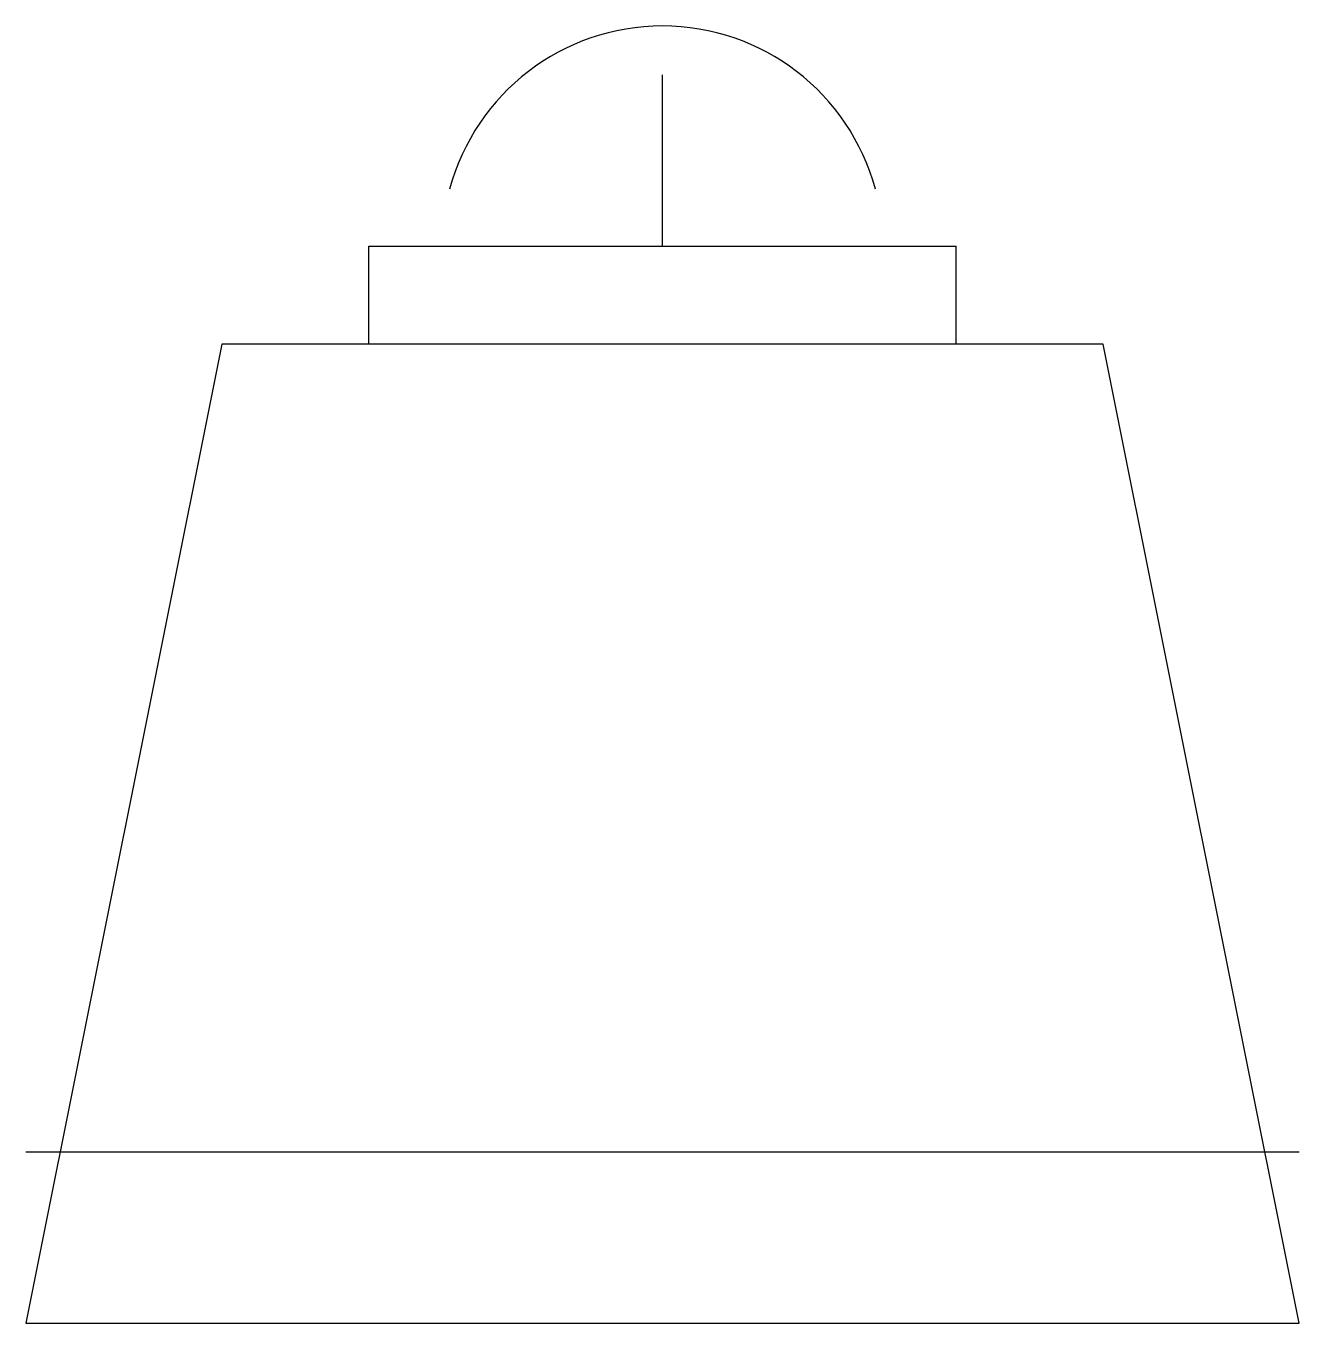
# Model space of a CAD drawing. Header units: millimetres. Extents: x -13 to 13, y -10 to 16.5.
import ezdxf

# ---------------------------------------------------------------- set-up
doc = ezdxf.new("R2010")
doc.units = ezdxf.units.MM

msp = doc.modelspace()

# ---------------------------------------------------------------- linework, layer by layer
at = {"color": 0, "linetype": 'Continuous', "lineweight": -2}
for p, q in [((0, 12), (0, 15.5)), ((-6, 10), (-6, 12)), ((-6, 12), (6, 12)), ((6, 10), (6, 12)), ((-13, -6.5), (13, -6.5))]:
    msp.add_line(p, q, dxfattribs=at)
msp.add_lwpolyline([(-13, -10), (13, -10), (9, 10), (-9, 10)], close=True, dxfattribs=at)
msp.add_arc((0, 12), 4.5, 15, 165, dxfattribs=at)

doc.saveas('drawing.dxf')
